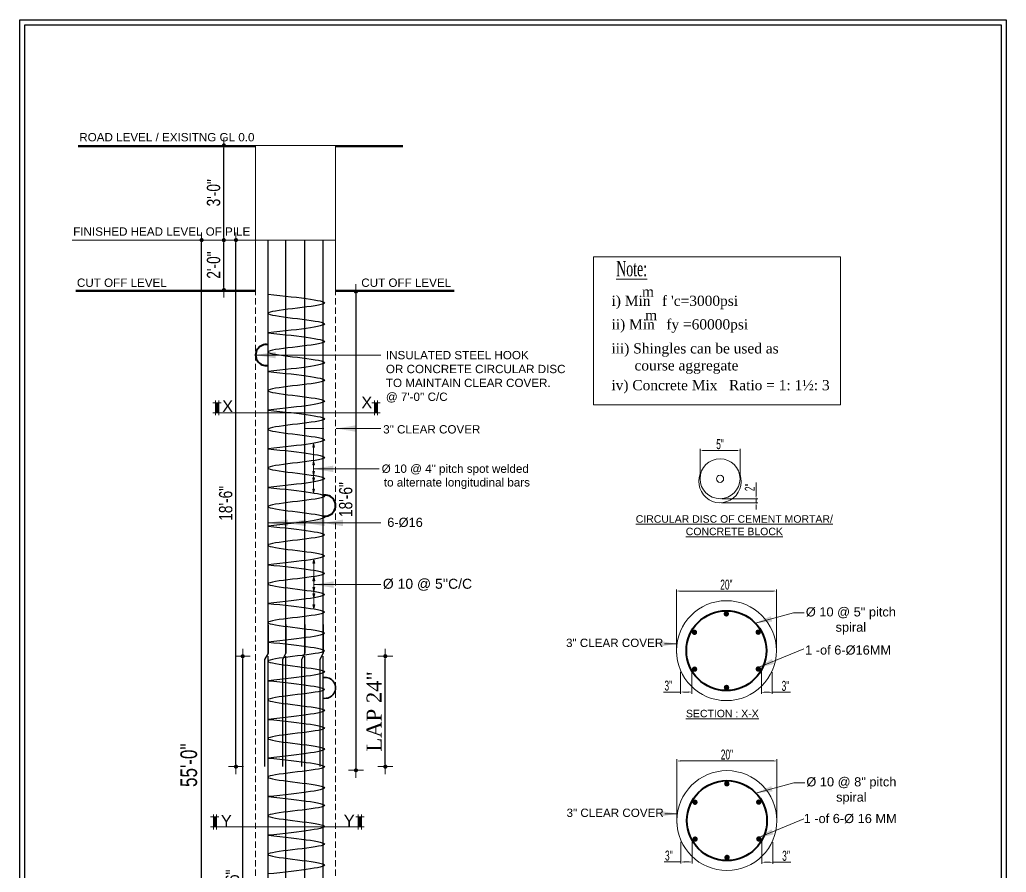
# Model space of a CAD drawing. Extents: x 52891 to 66536, y -48165 to -44533.
# Drawn here: x 59969 to 60562, y -45524 to -45012 of the extents above; entities that cross this region are included whole.
import ezdxf

# ---------------------------------------------------------------- set-up
doc = ezdxf.new("R2010")
doc.units = 0
doc.header["$MEASUREMENT"] = 0
doc.header["$PDMODE"] = 3
for name, pattern in [('DASHED', [0.75, 0.5, -0.25]), ('DASHED2', [9.525, 6.35, -3.175]), ('HIDDEN', [0.375, 0.25, -0.125])]:
    doc.linetypes.add(name, pattern=pattern)
doc.layers.get('DEFPOINTS').update_dxf_attribs({"lineweight": 13})
for name, color, linetype, lineweight in [('dim_1', 8, 'Continuous', 13), ('DIMENSION', 8, 'Continuous', 15), ('dimention', 201, 'Continuous', 13), ('hatch', 252, 'Continuous', 13), ('line', 7, 'Continuous', 15), ('ROD', 1, 'Continuous', 35), ('TEXT', 7, 'Continuous', 13)]:
    doc.layers.add(name, color=color, linetype=linetype, lineweight=lineweight)
doc.layers.add('Layer1', color=174, linetype='Continuous')
doc.styles.add('AREAL', font='arial.ttf')
doc.styles.add('RS6', font='times.ttf')
doc.styles.get("Standard").update_dxf_attribs({"font": 'arial.ttf', "width": 0.6, "height": 6})
doc.styles.add('style6', font='swisscl.ttf')
doc.styles.add('SWIS721LTBT', font='swissl.ttf')
doc.dimstyles.new('1-2', dxfattribs={"dimtxt": 5, "dimasz": 2, "dimexe": 1, "dimexo": 1, "dimgap": 0.75, "dimtad": 1, "dimdec": 0, "dimzin": 3, "dimdsep": 46, "dimlunit": 4, "dimtxsty": 'Standard', "dimcen": 0.5, "dimclrd": 253, "dimclre": 253, "dimclrt": 7, "dimadec": 0, "dimazin": 0, "dimtfac": 1, "dimtdec": 0, "dimtmove": 0, "dimatfit": 3, "dimfxl": 1, "dimlwd": 9, "dimlwe": 9, "dimarcsym": 0})
doc.dimstyles.new('dim-01', dxfattribs={"dimtxt": 6, "dimasz": 2, "dimexe": 0.18, "dimexo": 0.0625, "dimgap": 0.5, "dimtad": 0, "dimdec": 1, "dimrnd": 0.125, "dimzin": 3, "dimdsep": 46, "dimlunit": 4, "dimtxsty": 'RS6', "dimblk": 'dim-01', "dimcen": 2, "dimse1": 1, "dimse2": 1, "dimclrt": 7, "dimadec": 0, "dimazin": 0, "dimtfac": 1, "dimtdec": 1, "dimtix": 1, "dimtmove": 0, "dimatfit": 3, "dimldrblk": 'dim-01', "dimfxl": 1, "dimtvp": 0.75, "dimtolj": 1, "dimtzin": 0, "dimarcsym": 0})

# ---------------------------------------------------------------- blocks, each defined once
blk = doc.blocks.new('*D1432')
at = {"layer": 'DEFPOINTS', "color": 0}
for p in [(60389.92, -45301.66), (60389.93, -45299.25), (60411.6, -45299.25)]:
    blk.add_point(p, dxfattribs=at)
at = {"layer": 'TEXT', "color": 253, "linetype": 'Continuous', "lineweight": 9}
for p, q in [((60411.6, -45297.25), (60411.6, -45289.55)), ((60390.92, -45301.66), (60412.6, -45301.66)), ((60390.93, -45299.25), (60412.6, -45299.25)), ((60411.6, -45301.66), (60411.6, -45299.25)), ((60411.6, -45303.66), (60411.6, -45305.66))]:
    blk.add_line(p, q, dxfattribs=at)
at = {"layer": 'TEXT', "color": 253}
for points in [[(60411.27, -45297.25), (60411.94, -45297.25), (60411.6, -45299.25)], [(60411.27, -45303.66), (60411.94, -45303.66), (60411.6, -45301.66)]]:
    blk.add_solid(points, dxfattribs=at)
at = {"layer": 'TEXT', "color": 7, "insert": (60407.84, -45292.4), "char_height": 6, "attachment_point": 5, "rotation": 90}
blk.add_mtext('2"', dxfattribs=at)
blk = doc.blocks.new('*D1433')
at = {"layer": 'DEFPOINTS', "color": 0}
for p in [(60377.95, -45270.3), (60377.95, -45287.25), (60401.95, -45287.25)]:
    blk.add_point(p, dxfattribs=at)
at = {"layer": 'TEXT', "color": 253, "linetype": 'Continuous', "lineweight": 9}
for p, q in [((60377.95, -45286.25), (60377.95, -45269.3)), ((60399.95, -45270.3), (60379.95, -45270.3)), ((60401.95, -45286.25), (60401.95, -45269.3))]:
    blk.add_line(p, q, dxfattribs=at)
at = {"layer": 'TEXT', "color": 253}
for points in [[(60379.95, -45269.96), (60379.95, -45270.63), (60377.95, -45270.3)], [(60399.95, -45269.96), (60399.95, -45270.63), (60401.95, -45270.3)]]:
    blk.add_solid(points, dxfattribs=at)
at = {"layer": 'TEXT', "color": 7, "insert": (60389.95, -45266.5), "char_height": 6, "attachment_point": 5}
blk.add_mtext('5"', dxfattribs=at)
blk = doc.blocks.new('*D1434')
at = {"layer": 'DEFPOINTS', "color": 0}
for p in [(60414.77, -45402.11), (60421.33, -45402.34), (60421.33, -45415.47)]:
    blk.add_point(p, dxfattribs=at)
at = {"layer": 'TEXT', "color": 253, "linetype": 'Continuous', "lineweight": 9}
for p, q in [((60414.77, -45403.11), (60414.77, -45416.47)), ((60421.33, -45403.34), (60421.33, -45416.47)), ((60416.77, -45415.47), (60419.33, -45415.47)), ((60421.33, -45415.47), (60432.18, -45415.47))]:
    blk.add_line(p, q, dxfattribs=at)
at = {"layer": 'TEXT', "color": 253}
for points in [[(60416.77, -45415.14), (60416.77, -45415.8), (60414.77, -45415.47)], [(60419.33, -45415.14), (60419.33, -45415.8), (60421.33, -45415.47)]]:
    blk.add_solid(points, dxfattribs=at)
at = {"layer": 'TEXT', "color": 7, "insert": (60429.29, -45411.66), "char_height": 6, "attachment_point": 5}
blk.add_mtext("3''", dxfattribs=at)
blk = doc.blocks.new('*D1435')
at = {"layer": 'DEFPOINTS', "color": 0}
for p in [(60366.18, -45402.26), (60372.95, -45402.41), (60366.18, -45415.32)]:
    blk.add_point(p, dxfattribs=at)
at = {"layer": 'TEXT', "color": 253, "linetype": 'Continuous', "lineweight": 9}
for p, q in [((60366.18, -45403.26), (60366.18, -45416.32)), ((60372.95, -45403.41), (60372.95, -45416.32)), ((60366.18, -45415.32), (60356.04, -45415.32)), ((60370.95, -45415.32), (60368.18, -45415.32))]:
    blk.add_line(p, q, dxfattribs=at)
at = {"layer": 'TEXT', "color": 253}
for points in [[(60368.18, -45414.99), (60368.18, -45415.65), (60366.18, -45415.32)], [(60370.95, -45414.99), (60370.95, -45415.65), (60372.95, -45415.32)]]:
    blk.add_solid(points, dxfattribs=at)
at = {"layer": 'TEXT', "color": 7, "insert": (60358.86, -45411.5), "char_height": 6, "attachment_point": 5}
blk.add_mtext('3"', dxfattribs=at)
blk = doc.blocks.new('*D1436')
at = {"layer": 'DEFPOINTS', "color": 0}
for p in [(60363.77, -45354.67), (60423.77, -45390.48), (60363.77, -45393.22)]:
    blk.add_point(p, dxfattribs=at)
at = {"layer": 'TEXT', "color": 253, "linetype": 'Continuous', "lineweight": 9}
for p, q in [((60363.77, -45392.22), (60363.77, -45353.67)), ((60421.77, -45354.67), (60365.77, -45354.67)), ((60423.77, -45389.48), (60423.77, -45353.67))]:
    blk.add_line(p, q, dxfattribs=at)
at = {"layer": 'TEXT', "color": 253}
for points in [[(60365.77, -45354.34), (60365.77, -45355), (60363.77, -45354.67)], [(60421.77, -45354.34), (60421.77, -45355), (60423.77, -45354.67)]]:
    blk.add_solid(points, dxfattribs=at)
at = {"layer": 'TEXT', "color": 7, "insert": (60393.77, -45350.86), "char_height": 6, "attachment_point": 5}
blk.add_mtext('20"', dxfattribs=at)
blk = doc.blocks.new('dim-01')
at = {"layer": 'line', "linetype": 'Continuous'}
for p, q in [((-3, 0), (3, 0)), ((0, 3), (0, -3))]:
    blk.add_line(p, q, dxfattribs=at)
at = {"layer": 'line', "color": 6, "linetype": 'Continuous', "const_width": 0.825}
blk.add_lwpolyline([(-0.41, 0, 1), (0.41, 0, 1)], format="xyb", close=True, dxfattribs=at)
blk = doc.blocks.new('*D1441')
at = {"layer": 'DEFPOINTS', "color": 0}
for p in [(60091.95, -45143.94), (60103.76, -45143.94), (60103.76, -45173.94)]:
    blk.add_point(p, dxfattribs=at)
at = {"layer": 'dim_1', "color": 0, "lineweight": -2}
blk.add_line((60091.95, -45172.44), (60091.95, -45145.44), dxfattribs=at)
at = {"layer": 'dim_1', "color": 0, "lineweight": -2, "xscale": 1.5, "yscale": 1.5, "zscale": 1.5}
for p, rotation in [((60091.95, -45143.94), 90), ((60091.95, -45173.94), 270)]:
    blk.add_blockref('dim-01', p, dxfattribs=dict(at, rotation=rotation))
at = {"layer": 'dim_1', "color": 7, "insert": (60085.81, -45158.94), "char_height": 8, "attachment_point": 5, "rotation": 90, "style": 'style6'}
blk.add_mtext('\\A1;2\'-0"', dxfattribs=at)
blk = doc.blocks.new('*D1442')
at = {"layer": 'DEFPOINTS', "color": 0}
for p in [(60159.03, -45174.84), (60159.03, -45462.3), (60171.3, -45462.3)]:
    blk.add_point(p, dxfattribs=at)
at = {"layer": 'dim_1', "color": 0, "lineweight": -2}
blk.add_line((60171.3, -45176.34), (60171.3, -45460.8), dxfattribs=at)
at = {"layer": 'dim_1', "color": 0, "lineweight": -2, "xscale": 1.5, "yscale": 1.5, "zscale": 1.5}
for p, rotation in [((60171.3, -45174.84), 90), ((60171.3, -45462.3), 270)]:
    blk.add_blockref('dim-01', p, dxfattribs=dict(at, rotation=rotation))
at = {"layer": 'dim_1', "color": 7, "insert": (60165.16, -45299.74), "char_height": 8, "attachment_point": 5, "rotation": 90, "style": 'style6'}
blk.add_mtext('\\A1;18\'-6"', dxfattribs=at)
blk = doc.blocks.new('*D1443')
at = {"layer": 'DEFPOINTS', "color": 0}
for p in [(60078.59, -45143.94), (60084.65, -45143.94), (60120.3, -45774.67)]:
    blk.add_point(p, dxfattribs=at)
at = {"layer": 'dim_1', "color": 0, "lineweight": -2}
blk.add_line((60078.59, -45773.17), (60078.59, -45145.44), dxfattribs=at)
at = {"layer": 'dim_1', "color": 0, "lineweight": -2, "xscale": 1.5, "yscale": 1.5, "zscale": 1.5}
for p, rotation in [((60078.59, -45143.94), 90), ((60078.59, -45774.67), 270)]:
    blk.add_blockref('dim-01', p, dxfattribs=dict(at, rotation=rotation))
at = {"layer": 'dim_1', "color": 7, "insert": (60070.91, -45459.3), "char_height": 8, "attachment_point": 5, "rotation": 90, "style": 'style6'}
blk.add_mtext('\\A1;{\\H1.25x;55\'-0"}', dxfattribs=at)
blk = doc.blocks.new('*D1444')
at = {"layer": 'DEFPOINTS', "color": 0}
for p in [(60161.82, -45393.79), (60188.91, -45393.79), (60159.74, -45460.12)]:
    blk.add_point(p, dxfattribs=at)
at = {"layer": 'dim_1', "color": 0, "lineweight": -2}
blk.add_line((60188.91, -45458.62), (60188.91, -45395.29), dxfattribs=at)
at = {"layer": 'dim_1', "color": 0, "lineweight": -2, "xscale": 1.5, "yscale": 1.5, "zscale": 1.5}
for p, rotation in [((60188.91, -45393.79), 90), ((60188.91, -45460.12), 270)]:
    blk.add_blockref('dim-01', p, dxfattribs=dict(at, rotation=rotation))
at = {"layer": 'dim_1', "color": 7, "insert": (60182.15, -45426.96), "char_height": 9, "attachment_point": 5, "rotation": 90, "style": 'RS6'}
blk.add_mtext('\\A1;LAP 24"', dxfattribs=at)
blk = doc.blocks.new('*D1445')
at = {"layer": 'DEFPOINTS', "color": 0}
for p in [(60099.23, -45143.94), (60118.48, -45143.94), (60116.4, -45460.11)]:
    blk.add_point(p, dxfattribs=at)
at = {"layer": 'dim_1', "color": 0, "lineweight": -2}
blk.add_line((60099.23, -45458.61), (60099.23, -45145.44), dxfattribs=at)
at = {"layer": 'dim_1', "color": 0, "lineweight": -2, "xscale": 1.5, "yscale": 1.5, "zscale": 1.5}
for p, rotation in [((60099.23, -45143.94), 90), ((60099.23, -45460.11), 270)]:
    blk.add_blockref('dim-01', p, dxfattribs=dict(at, rotation=rotation))
at = {"layer": 'dim_1', "color": 7, "insert": (60093.08, -45302.03), "char_height": 8, "attachment_point": 5, "rotation": 90, "style": 'style6'}
blk.add_mtext('\\A1;18\'-6"', dxfattribs=at)
blk = doc.blocks.new('*D1446')
at = {"layer": 'DEFPOINTS', "color": 0}
for p in [(60103.26, -45393.83), (60118.48, -45393.83), (60111.03, -45669.87)]:
    blk.add_point(p, dxfattribs=at)
at = {"layer": 'dim_1', "color": 0, "lineweight": -2}
blk.add_line((60103.26, -45668.37), (60103.26, -45395.33), dxfattribs=at)
at = {"layer": 'dim_1', "color": 0, "lineweight": -2, "xscale": 1.5, "yscale": 1.5, "zscale": 1.5}
for p, rotation in [((60103.26, -45393.83), 90), ((60103.26, -45669.87), 270)]:
    blk.add_blockref('dim-01', p, dxfattribs=dict(at, rotation=rotation))
at = {"layer": 'dim_1', "color": 7, "insert": (60097.11, -45532.42), "char_height": 8, "attachment_point": 5, "rotation": 90, "style": 'style6'}
blk.add_mtext('\\A1;23\'-6"', dxfattribs=at)
blk = doc.blocks.new('*D1447')
at = {"layer": 'DEFPOINTS', "color": 0}
for p in [(60085.09, -45087.09), (60091.95, -45087.09), (60103.76, -45143.94)]:
    blk.add_point(p, dxfattribs=at)
at = {"layer": 'dim_1', "color": 0, "lineweight": -2}
blk.add_line((60091.95, -45142.44), (60091.95, -45088.59), dxfattribs=at)
at = {"layer": 'dim_1', "color": 0, "lineweight": -2, "xscale": 1.5, "yscale": 1.5, "zscale": 1.5}
for p, rotation in [((60091.95, -45087.09), 90), ((60091.95, -45143.94), 270)]:
    blk.add_blockref('dim-01', p, dxfattribs=dict(at, rotation=rotation))
at = {"layer": 'dim_1', "color": 7, "insert": (60085.8, -45115.52), "char_height": 8, "attachment_point": 5, "rotation": 90, "style": 'style6'}
blk.add_mtext('\\A1;3\'-0"', dxfattribs=at)
blk = doc.blocks.new('*D1448')
at = {"layer": 'DEFPOINTS', "color": 0}
for p in [(60415.08, -45504.16), (60421.64, -45504.39), (60421.64, -45517.52)]:
    blk.add_point(p, dxfattribs=at)
at = {"layer": 'TEXT', "color": 253, "linetype": 'Continuous', "lineweight": 9}
for p, q in [((60415.08, -45505.16), (60415.08, -45518.52)), ((60421.64, -45505.39), (60421.64, -45518.52)), ((60417.08, -45517.52), (60419.64, -45517.52)), ((60421.64, -45517.52), (60432.49, -45517.52))]:
    blk.add_line(p, q, dxfattribs=at)
at = {"layer": 'TEXT', "color": 253}
for points in [[(60417.08, -45517.19), (60417.08, -45517.85), (60415.08, -45517.52)], [(60419.64, -45517.19), (60419.64, -45517.85), (60421.64, -45517.52)]]:
    blk.add_solid(points, dxfattribs=at)
at = {"layer": 'TEXT', "color": 7, "insert": (60429.6, -45513.7), "char_height": 6, "attachment_point": 5}
blk.add_mtext("3''", dxfattribs=at)
blk = doc.blocks.new('*D1449')
at = {"layer": 'DEFPOINTS', "color": 0}
for p in [(60366.49, -45504.31), (60373.26, -45504.46), (60366.49, -45517.37)]:
    blk.add_point(p, dxfattribs=at)
at = {"layer": 'TEXT', "color": 253, "linetype": 'Continuous', "lineweight": 9}
for p, q in [((60366.49, -45505.31), (60366.49, -45518.37)), ((60373.26, -45505.46), (60373.26, -45518.37)), ((60366.49, -45517.37), (60356.35, -45517.37)), ((60371.26, -45517.37), (60368.49, -45517.37))]:
    blk.add_line(p, q, dxfattribs=at)
at = {"layer": 'TEXT', "color": 253}
for points in [[(60368.49, -45517.03), (60368.49, -45517.7), (60366.49, -45517.37)], [(60371.26, -45517.03), (60371.26, -45517.7), (60373.26, -45517.37)]]:
    blk.add_solid(points, dxfattribs=at)
at = {"layer": 'TEXT', "color": 7, "insert": (60359.17, -45513.55), "char_height": 6, "attachment_point": 5}
blk.add_mtext('3"', dxfattribs=at)
blk = doc.blocks.new('*D1450')
at = {"layer": 'DEFPOINTS', "color": 0}
for p in [(60364.08, -45456.72), (60424.08, -45492.53), (60364.08, -45495.27)]:
    blk.add_point(p, dxfattribs=at)
at = {"layer": 'TEXT', "color": 253, "linetype": 'Continuous', "lineweight": 9}
for p, q in [((60364.08, -45494.27), (60364.08, -45455.72)), ((60422.08, -45456.72), (60366.08, -45456.72)), ((60424.08, -45491.53), (60424.08, -45455.72))]:
    blk.add_line(p, q, dxfattribs=at)
at = {"layer": 'TEXT', "color": 253}
for points in [[(60366.08, -45456.39), (60366.08, -45457.05), (60364.08, -45456.72)], [(60422.08, -45456.39), (60422.08, -45457.05), (60424.08, -45456.72)]]:
    blk.add_solid(points, dxfattribs=at)
at = {"layer": 'TEXT', "color": 7, "insert": (60394.08, -45452.91), "char_height": 6, "attachment_point": 5}
blk.add_mtext('20"', dxfattribs=at)

msp = doc.modelspace()

# ---------------------------------------------------------------- hatches: boundary and pattern name
at = {"layer": 'hatch', "ltscale": 15}
h = msp.add_hatch(dxfattribs=at)
h.set_pattern_fill('ANSI31', scale=1.25, style=0)
h.set_pattern_definition([(135, (59586.97927, -45201.1911), (0.110485435, 0.110485435), [])])
h.paths.add_polyline_path([(60086.93, -45241.61), (60088.89, -45241.61), (60088.89, -45247.68), (60086.93, -45247.68)])
h = msp.add_hatch(dxfattribs=at)
h.set_pattern_fill('ANSI31', scale=1.25, style=0)
h.set_pattern_definition([(45, (60684.25319, -45201.1911), (-0.110485435, 0.110485435), [])])
h.paths.add_polyline_path([(60184.3, -45241.61), (60182.34, -45241.61), (60182.34, -45247.68), (60184.3, -45247.68)])
h = msp.add_hatch(dxfattribs=at)
h.set_pattern_fill('ANSI31', scale=1.25, style=0)
h.set_pattern_definition([(135, (59585.70744, -45449.86054), (0.110485435, 0.110485435), [])])
h.paths.add_polyline_path([(60085.66, -45490.28), (60087.62, -45490.28), (60087.62, -45496.35), (60085.66, -45496.35)])
h = msp.add_hatch(dxfattribs=at)
h.set_pattern_fill('ANSI31', scale=1.25, style=0)
h.set_pattern_definition([(45, (60674.49892, -45449.86054), (-0.110485435, 0.110485435), [])])
h.paths.add_polyline_path([(60174.54, -45490.28), (60172.58, -45490.28), (60172.58, -45496.35), (60174.54, -45496.35)])
at = {"layer": 'ROD', "ltscale": 15}
for points in [[(60392.31, -45367.57, -1), (60395.12, -45369.19, -1)], [(60373.2, -45380.29, -1), (60376.01, -45378.67, -1)], [(60412.88, -45377.75, -1), (60412.88, -45381, -1)], [(60374.66, -45403.2, -1), (60374.66, -45399.96, -1)], [(60414.35, -45400.67, -1), (60411.54, -45402.29, -1)], [(60395.24, -45413.39, -1), (60392.43, -45411.77, -1)], [(60392.62, -45469.61, -1), (60395.43, -45471.24, -1)], [(60373.51, -45482.34, -1), (60376.32, -45480.72, -1)], [(60413.19, -45479.8, -1), (60413.19, -45483.05, -1)], [(60374.97, -45505.25, -1), (60374.97, -45502.01, -1)], [(60414.66, -45502.71, -1), (60411.85, -45504.34, -1)], [(60395.55, -45515.44, -1), (60392.74, -45513.82, -1)]]:
    msp.add_hatch(color=7, dxfattribs=at).paths.add_polyline_path(points)

# ---------------------------------------------------------------- linework, layer by layer
at = {"layer": 'DIMENSION', "color": 7, "ltscale": 15}
for p, q in [((60145.84, -45265.93), (60145.33, -45268.38)), ((60145.84, -45265.93), (60146.35, -45268.38)), ((60145.84, -45265.93), (60145.84, -45295.89)), ((60145.33, -45268.38), (60146.35, -45268.38)), ((60145.84, -45276.46), (60145.33, -45278.91)), ((60145.33, -45278.91), (60146.35, -45278.91)), ((60145.84, -45276.46), (60146.35, -45278.91)), ((60146.35, -45282.92), (60145.33, -45282.92)), ((60145.84, -45285.38), (60145.33, -45282.92)), ((60145.84, -45285.38), (60146.35, -45282.92)), ((60146.35, -45286.77), (60145.33, -45286.77)), ((60145.84, -45289.22), (60145.33, -45286.77)), ((60145.84, -45289.22), (60146.35, -45286.77)), ((60146.35, -45293.44), (60145.33, -45293.44)), ((60145.84, -45295.89), (60145.33, -45293.44)), ((60145.84, -45295.89), (60146.35, -45293.44)), ((60145.98, -45335.47), (60145.47, -45337.92)), ((60145.47, -45337.92), (60146.49, -45337.92)), ((60145.98, -45335.47), (60146.49, -45337.92)), ((60145.98, -45335.47), (60145.98, -45365.43)), ((60145.98, -45346), (60145.47, -45348.45)), ((60145.47, -45348.45), (60146.49, -45348.45)), ((60145.98, -45346), (60146.49, -45348.45)), ((60146.49, -45352.47), (60145.47, -45352.47)), ((60145.98, -45354.92), (60145.47, -45352.47)), ((60146.49, -45356.31), (60145.47, -45356.31)), ((60145.98, -45358.76), (60145.47, -45356.31)), ((60145.98, -45354.92), (60146.49, -45352.47)), ((60145.98, -45358.76), (60146.49, -45356.31)), ((60146.49, -45362.98), (60145.47, -45362.98)), ((60145.98, -45365.43), (60145.47, -45362.98)), ((60145.98, -45365.43), (60146.49, -45362.98))]:
    msp.add_line(p, q, dxfattribs=at)
at = {"layer": 'dimention', "color": 7}
for p, q in [((60111.03, -45143.94), (60111.03, -45087.09)), ((60159.03, -45087.09), (60111.03, -45087.09)), ((60159.03, -45143.94), (60159.03, -45087.09))]:
    msp.add_line(p, q, dxfattribs=at)
at = {"layer": 'hatch', "color": 7, "ltscale": 15}
for p, q in [((60004.38, -45087.09), (60111.03, -45087.09)), ((60004.38, -45087.09), (60111.03, -45087.09)), ((60004.38, -45087.39), (60111.03, -45087.39)), ((60004.38, -45087.69), (60111.03, -45087.69)), ((60004.38, -45087.99), (60111.03, -45087.99)), ((60159.03, -45087.09), (60199.47, -45087.09)), ((60159.03, -45087.09), (60199.47, -45087.09)), ((60159.03, -45087.39), (60199.47, -45087.39)), ((60159.03, -45087.69), (60199.47, -45087.69)), ((60159.03, -45087.99), (60199.47, -45087.99)), ((60111.03, -45143.94), (60000.8, -45143.94)), ((60111.03, -45173.94), (60003, -45173.94)), ((60111.03, -45174.24), (60003, -45174.24)), ((60111.03, -45174.54), (60003, -45174.54)), ((60111.03, -45174.84), (60003, -45174.84)), ((60159.03, -45173.94), (60230.21, -45173.94)), ((60159.03, -45174.24), (60230.21, -45174.24)), ((60159.03, -45174.54), (60230.21, -45174.54)), ((60159.03, -45174.84), (60230.21, -45174.84)), ((60090.28, -45241.61), (60085.26, -45241.61)), ((60086.93, -45249.14), (60086.93, -45240.17)), ((60088.89, -45249.14), (60088.89, -45240.17)), ((60180.9, -45241.61), (60185.91, -45241.61)), ((60182.34, -45249.14), (60182.34, -45240.17)), ((60184.3, -45249.14), (60184.3, -45240.17)), ((60092.19, -45247.68), (60085.26, -45247.68)), ((60167.05, -45247.68), (60185.91, -45247.68)), ((60089.01, -45490.28), (60083.99, -45490.28)), ((60085.66, -45497.81), (60085.66, -45488.84)), ((60087.62, -45497.81), (60087.62, -45488.84)), ((60171.14, -45490.28), (60176.16, -45490.28)), ((60172.58, -45497.81), (60172.58, -45488.84)), ((60174.54, -45497.81), (60174.54, -45488.84)), ((60106.42, -45496.35), (60083.99, -45496.35)), ((60157.57, -45496.35), (60176.16, -45496.35))]:
    msp.add_line(p, q, dxfattribs=at)
at = {"layer": 'hatch', "color": 7, "linetype": 'HIDDEN', "ltscale": 15}
for p, q in [((60111.03, -45750.67), (60111.03, -45173.94)), ((60159.03, -45750.67), (60159.03, -45173.94))]:
    msp.add_line(p, q, dxfattribs=at)
at = {"layer": 'hatch', "color": 7, "linetype": 'DASHED', "ltscale": 0.5}
for p, q in [((60088.89, -45247.68), (60174.03, -45247.68)), ((60095.93, -45496.35), (60160.13, -45496.35))]:
    msp.add_line(p, q, dxfattribs=at)
at = {"layer": 'hatch', "color": 7, "linetype": 'DASHED2', "ltscale": 15}
msp.add_lwpolyline([(60111.03, -45173.94), (60111.03, -45143.94), (60159.03, -45143.94), (60159.03, -45173.94)], dxfattribs=at)
at = {"layer": 'hatch', "color": 7, "ltscale": 15}
msp.add_lwpolyline([(60313.9, -45153.9), (60462.38, -45153.9), (60462.38, -45242.84), (60313.9, -45242.84)], close=True, dxfattribs=at)
for centre, radius in [((60389.95, -45287.25), 12), ((60389.95, -45287.25), 2.16), ((60393.77, -45390.48), 30), ((60394.08, -45492.53), 30)]:
    msp.add_circle(centre, radius, dxfattribs=at)
msp.add_arc((60389.92, -45288.91), 12.75, 148.60731, 29.36187, dxfattribs=at)
at = {"layer": 'Layer1', "color": 4}
msp.add_lwpolyline([(59969.35, -45011.62), (60561.86, -45011.62), (60561.86, -45917.76), (59969.35, -45917.76)], close=True, dxfattribs=at)
at = {"layer": 'Layer1', "color": 1}
msp.add_lwpolyline([(59972.45, -45014.73), (60558.75, -45014.73), (60558.75, -45914.66), (59972.45, -45914.66)], close=True, dxfattribs=at)
at = {"layer": 'ROD', "lineweight": 30, "ltscale": 15}
for p, q in [((60118.48, -45606.08), (60118.48, -45393.83)), ((60129.18, -45606.08), (60129.18, -45393.79)), ((60140.57, -45606.08), (60140.57, -45393.79)), ((60151.58, -45606.08), (60151.58, -45393.79))]:
    msp.add_line(p, q, dxfattribs=at)
for points in [[(60118.48, -45374.89), (60118.48, -45388.04), (60118.48, -45392.01), (60118.48, -45143.94)], [(60129.18, -45374.82), (60129.18, -45392.02), (60129.18, -45388), (60129.18, -45143.94)], [(60140.57, -45374.82), (60140.57, -45392.02), (60140.57, -45392.02), (60140.57, -45143.94)], [(60151.58, -45374.82), (60151.58, -45392.02), (60151.58, -45386.45), (60151.58, -45143.94)], [(60118.48, -45392.01), (60116.4, -45395.71), (60116.4, -45460.11)], [(60129.18, -45392.02), (60127.1, -45395.72), (60127.1, -45460.12)], [(60140.57, -45392.02), (60138.49, -45395.72), (60138.49, -45460.12)], [(60151.58, -45392.02), (60149.51, -45395.72), (60149.51, -45460.12)]]:
    msp.add_lwpolyline(points, dxfattribs=at)
at = {"layer": 'ROD', "color": 7, "lineweight": 40, "ltscale": 15}
for centre in [(60393.77, -45390.48), (60394.08, -45492.53)]:
    msp.add_circle(centre, 24, dxfattribs=at)
for centre, start, end in [((60117.32, -45212.98), 79.37648, 280.62352), ((60152.74, -45303.38), 259.37648, 100.62352)]:
    msp.add_arc(centre, 6.29, start, end, dxfattribs=at)
at = {"layer": 'ROD', "color": 7, "ltscale": 15}
msp.add_arc((60152.74, -45412.82), 6.29, 259.37648, 100.62352, dxfattribs=at)
at = {"layer": 'ROD', "lineweight": 30, "ltscale": 15}
for points in [[(60118.48, -45176.42), (60151.58, -45182.32), (60118.48, -45187.91), (60151.58, -45193.63), (60118.48, -45199.63)], [(60118.48, -45199.63), (60151.58, -45205.53), (60118.48, -45211.12), (60151.58, -45216.84), (60118.48, -45222.84)], [(60118.48, -45222.84), (60151.58, -45228.74), (60118.48, -45234.33), (60151.58, -45240.05), (60118.48, -45246.05)], [(60118.48, -45246.05), (60151.58, -45251.95), (60118.48, -45257.54), (60151.58, -45263.26), (60118.48, -45269.26)], [(60118.48, -45269.26), (60151.58, -45275.16), (60118.48, -45280.75), (60151.58, -45286.47), (60118.48, -45292.47)], [(60118.48, -45292.47), (60151.58, -45298.37), (60118.48, -45303.96), (60151.58, -45309.68), (60118.48, -45315.68)], [(60118.48, -45315.68), (60151.58, -45321.58), (60118.48, -45327.17), (60151.58, -45332.89), (60118.48, -45338.89)], [(60118.48, -45338.89), (60151.58, -45344.79), (60118.48, -45350.38), (60151.58, -45356.1), (60118.48, -45362.1)], [(60118.48, -45362.1), (60151.58, -45368), (60118.48, -45373.59), (60151.58, -45379.31), (60118.48, -45385.31)], [(60118.48, -45385.31), (60151.58, -45391.21), (60118.48, -45396.8), (60151.58, -45402.52), (60118.48, -45408.52)], [(60118.48, -45408.52), (60151.58, -45414.42), (60118.48, -45420.01), (60151.58, -45425.73), (60118.48, -45431.73)], [(60118.48, -45431.73), (60151.58, -45437.63), (60118.48, -45443.22), (60151.58, -45448.94), (60118.48, -45454.94)], [(60118.48, -45454.94), (60151.58, -45460.84), (60118.48, -45466.43), (60151.58, -45472.15), (60118.48, -45478.15)], [(60118.48, -45478.15), (60151.58, -45484.05), (60118.48, -45489.64), (60151.58, -45495.36), (60118.48, -45501.36)], [(60118.48, -45501.36), (60151.58, -45507.26), (60118.48, -45512.85), (60151.58, -45518.57), (60118.48, -45524.57)]]:
    msp.add_spline(points, degree=3, dxfattribs=at)

# ---------------------------------------------------------------- texts
at = {"layer": 'TEXT', "color": 7, "style": 'AREAL'}
for s, height, p in [('FINISHED HEAD LEVEL OF PILE ', 5, (60001.46, -45141.31)), ('6-%%C16', 5.5, (60190.08, -45316.17)), ("%%C 10 @ 5''C/C", 6, (60187.43, -45353.32)), ('1 -of 6-%%C16MM', 5.5, (60441.03, -45392.83)), ('1 -of 6-%%C 16 MM', 5.5, (60440.15, -45494.02))]:
    msp.add_text(s, height=height, dxfattribs=at).set_placement(p)
at = {"layer": 'TEXT', "color": 7}
for s, insert, char_height, attachment_point, style in [('{\\H1.603x;ROAD LEVEL / EXISITNG GL 0.0}', (60057.72, -45082.19), 3.12, 5, 'AREAL'), ('{\\H1.603x;CUT OFF LEVEL}', (60030.68, -45169.56), 3.12, 5, 'AREAL'), ('{\\H1.603x;CUT OFF LEVEL}', (60201.47, -45169.56), 3.12, 5, 'AREAL'), ("INSULATED STEEL HOOK \\POR CONCRETE CIRCULAR DISC \\PTO MAINTAIN CLEAR COVER.\\P@ 7'-0'' C/C", (60189.26, -45226.01), 5, 4, 'AREAL'), ('X', (60177.8, -45237.98), 7, 2, 'AREAL'), ('X', (60094.21, -45240.19), 7, 2, 'AREAL'), ('3" CLEAR COVER', (60216.83, -45257.61), 5, 5, 'AREAL'), ('%%C 10 @ 4" pitch spot welded', (60230.93, -45281.95), 5, 5, 'AREAL'), ('to alternate longitudinal bars', (60231.91, -45290.16), 5, 5, 'AREAL'), ('{\\LCIRCULAR DISC OF CEMENT MORTAR/\\PCONCRETE BLOCK}', (60398.53, -45315.18), 4.5, 5, 'SWIS721LTBT'), ('%%C 10 @ 5" pitch\\Pspiral', (60468.52, -45372.61), 5.5, 5, 'AREAL'), ('3" CLEAR COVER', (60326.63, -45385.82), 5, 5, 'AREAL'), ('{\\LSECTION : X-X}', (60391.32, -45428.27), 4.5, 5, 'SWIS721LTBT'), ('%%C 10 @ 8" pitch\\Pspiral', (60468.83, -45474.65), 5.5, 5, 'AREAL'), ('3" CLEAR COVER', (60326.94, -45487.87), 5, 5, 'AREAL'), ('Y', (60093.43, -45489.19), 7, 2, 'AREAL'), ('Y', (60167.24, -45489.05), 7, 2, 'AREAL')]:
    msp.add_mtext(s, dxfattribs=dict(at, insert=insert, char_height=char_height, attachment_point=attachment_point, style=style))
at = {"layer": 'TEXT', "color": 7, "ltscale": 0.1, "insert": (60336.86, -45161.17), "char_height": 15.3122, "attachment_point": 5}
msp.add_mtext('{\\fTimes New Roman|b0|i0|c0|p18;\\H0.6x;\\LNote:}', dxfattribs=at)
at = {"layer": 'TEXT', "color": 7, "ltscale": 0.1, "char_height": 4.5937, "attachment_point": 1, "style": 'style6'}
for s, insert in [("{\\fTimes New Roman|b0|i0|c0|p18;\\H1.333x;i) Min   f 'c=3000psi }", (60324.79, -45177.32)), ('{\\fTimes New Roman|b0|i0|c0|p18;\\H1.333x;m}', (60343.06, -45171.79)), ('{\\fTimes New Roman|b0|i0|c0|p18;\\H1.333x;m}', (60344.99, -45185.92)), ('{\\fTimes New Roman|b0|i0|c0|p18;\\H1.333x;ii) Min   fy =60000psi }', (60324.79, -45191.46)), ('{\\fTimes New Roman|b0|i0|c0|p18;\\H1.333x;iii) Shingles can be used as \\P      course aggregate}', (60324.7, -45205.89)), ('{\\fTimes New Roman|b0|i0|c0|p18;\\H1.333x;iv) Concrete Mix   Ratio = 1: 1½: 3}', (60324.7, -45227.97))]:
    msp.add_mtext(s, dxfattribs=dict(at, insert=insert))

# ---------------------------------------------------------------- dimensions: what is measured, and where the dimension line sits
at = {"layer": 'dim_1', "color": 7}
for base, p1, p2, angle, text, picture, middle in [((60091.95, -45087.09), (60103.76, -45143.94), (60085.09, -45087.09), 90, '3\'-0"', '*D1447', (60091.95, -45115.52)), ((60078.59, -45143.94), (60120.3, -45774.67), (60084.65, -45143.94), 270, '{\\H1.25x;55\'-0"}', '*D1443', (60078.59, -45459.3)), ((60171.3, -45462.3), (60159.03, -45174.84), (60159.03, -45462.3), 90, '18\'-6"', '*D1442', (60171.3, -45299.74)), ((60103.26, -45393.83), (60111.03, -45669.87), (60118.48, -45393.83), 90, '23\'-6"', '*D1446', (60103.26, -45532.42))]:
    dim = msp.add_linear_dim(base=base, p1=p1, p2=p2, angle=angle, text=text, dimstyle='dim-01', override={"dimtxt": 8, "dimasz": 1.5, "dimtxsty": 'style6', "dimfxl": 0.1875, "dimfxlon": 1}, dxfattribs=at)
    dim.commit()
    dim.dimension.update_dxf_attribs({"geometry": picture, "text_midpoint": middle, "dimtype": 160})
for base, p1, p2, text, override, picture, middle in [((60091.95, -45143.94), (60103.76, -45173.94), (60103.76, -45143.94), '2\'-0"', {"dimtxt": 8, "dimasz": 1.5, "dimtxsty": 'style6', "dimfxl": 0.1875, "dimfxlon": 1}, '*D1441', (60085.81, -45158.94)), ((60099.23, -45143.94), (60116.4, -45460.11), (60118.48, -45143.94), '18\'-6"', {"dimtxt": 8, "dimasz": 1.5, "dimtxsty": 'style6', "dimfxl": 0.1875, "dimfxlon": 1}, '*D1445', (60093.08, -45302.03)), ((60188.91, -45393.79), (60159.74, -45460.12), (60161.82, -45393.79), 'LAP 24"', {"dimtxt": 9, "dimasz": 1.5, "dimfxl": 0.1875, "dimfxlon": 1}, '*D1444', (60182.15, -45426.96))]:
    dim = msp.add_linear_dim(base=base, p1=p1, p2=p2, angle=90, text=text, dimstyle='dim-01', override=override, dxfattribs=at)
    dim.commit()
    dim.dimension.update_dxf_attribs({"geometry": picture, "text_midpoint": middle})
at = {"layer": 'TEXT', "color": 7}
for base, p1, p2, text, picture, middle in [((60377.95, -45270.3), (60401.95, -45287.25), (60377.95, -45287.25), '5"', '*D1433', (60389.95, -45266.5)), ((60363.77, -45354.67), (60423.77, -45390.48), (60363.77, -45393.22), '20"', '*D1436', (60393.77, -45350.86)), ((60364.08, -45456.72), (60424.08, -45492.53), (60364.08, -45495.27), '20"', '*D1450', (60394.08, -45452.91))]:
    dim = msp.add_linear_dim(base=base, p1=p1, p2=p2, text=text, dimstyle='1-2', override={"dimtxt": 10}, dxfattribs=at)
    dim.commit()
    dim.dimension.update_dxf_attribs({"geometry": picture, "text_midpoint": middle})
dim = msp.add_linear_dim(base=(60411.6, -45299.25), p1=(60389.92, -45301.66), p2=(60389.93, -45299.25), angle=90, dimstyle='1-2', override={"dimtxt": 8, "dimdec": 0}, dxfattribs=at)
dim.commit()
dim.dimension.update_dxf_attribs({"geometry": '*D1432', "text_midpoint": (60407.84, -45292.4)})
for base, p1, p2, text, picture, middle in [((60366.18, -45415.32), (60372.95, -45402.41), (60366.18, -45402.26), '3"', '*D1435', (60358.86, -45415.32)), ((60421.33, -45415.47), (60414.77, -45402.11), (60421.33, -45402.34), "3''", '*D1434', (60429.29, -45415.47)), ((60366.49, -45517.37), (60373.26, -45504.46), (60366.49, -45504.31), '3"', '*D1449', (60359.17, -45517.37)), ((60421.64, -45517.52), (60415.08, -45504.16), (60421.64, -45504.39), "3''", '*D1448', (60429.6, -45517.52))]:
    dim = msp.add_linear_dim(base=base, p1=p1, p2=p2, text=text, dimstyle='1-2', override={"dimtxt": 8}, dxfattribs=at)
    dim.commit()
    dim.dimension.update_dxf_attribs({"geometry": picture, "text_midpoint": middle, "dimtype": 160})

# ---------------------------------------------------------------- leaders
at = {"layer": 'DIMENSION', "color": 7, "ltscale": 15}
for points, override in [([(60111.03, -45212.98), (60186.26, -45212.98)], {"dimasz": 12, "dimgap": 1, "dimtad": 0}), ([(60159.41, -45257.09), (60186.26, -45257.09)], {"dimasz": 12, "dimgap": 1}), ([(60151.96, -45257.09), (60140.94, -45257.09)], {"dimgap": 1, "dimtad": 0}), ([(60145.78, -45281.31), (60185.26, -45281.31)], {"dimasz": 12, "dimgap": 1}), ([(60118.48, -45313.75), (60172.25, -45313.75)], {"dimasz": 12, "dimgap": 1}), ([(60129.18, -45313.75), (60172.25, -45313.75)], {"dimasz": 12, "dimgap": 1}), ([(60140.57, -45313.75), (60172.25, -45313.75)], {"dimasz": 12, "dimgap": 1}), ([(60151.58, -45313.75), (60186.26, -45313.75)], {"dimasz": 12, "dimgap": 1}), ([(60151.58, -45313.75), (60172.25, -45313.75)], {"dimasz": 12, "dimgap": 1}), ([(60145.98, -45350.81), (60186.26, -45350.81)], {"dimasz": 12, "dimgap": 1}), ([(60411.15, -45373.92), (60434.03, -45367.86), (60440.53, -45367.86)], {"dimasz": 10, "dimgap": 1, "dimclrd": 0}), ([(60363.96, -45386.34), (60356.5, -45386.34)], {"dimasz": 10, "dimgap": 1, "dimclrd": 0}), ([(60363.96, -45386.34), (60356.5, -45386.34)], {"dimasz": 10, "dimgap": 1, "dimclrd": 0}), ([(60412.45, -45400.76), (60440.33, -45389.38)], {"dimasz": 10, "dimgap": 1, "dimclrd": 0}), ([(60411.46, -45475.97), (60434.34, -45469.91), (60440.84, -45469.91)], {"dimasz": 10, "dimgap": 1, "dimclrd": 0}), ([(60364.27, -45488.39), (60356.81, -45488.39)], {"dimasz": 10, "dimgap": 1, "dimclrd": 0}), ([(60364.27, -45488.39), (60356.81, -45488.39)], {"dimasz": 10, "dimgap": 1, "dimclrd": 0}), ([(60412.26, -45503.11), (60440.21, -45491.47)], {"dimasz": 10, "dimgap": 1, "dimclrd": 0})]:
    msp.add_leader(points, dimstyle='1-2', override=override, dxfattribs=at)

doc.saveas('drawing.dxf')
